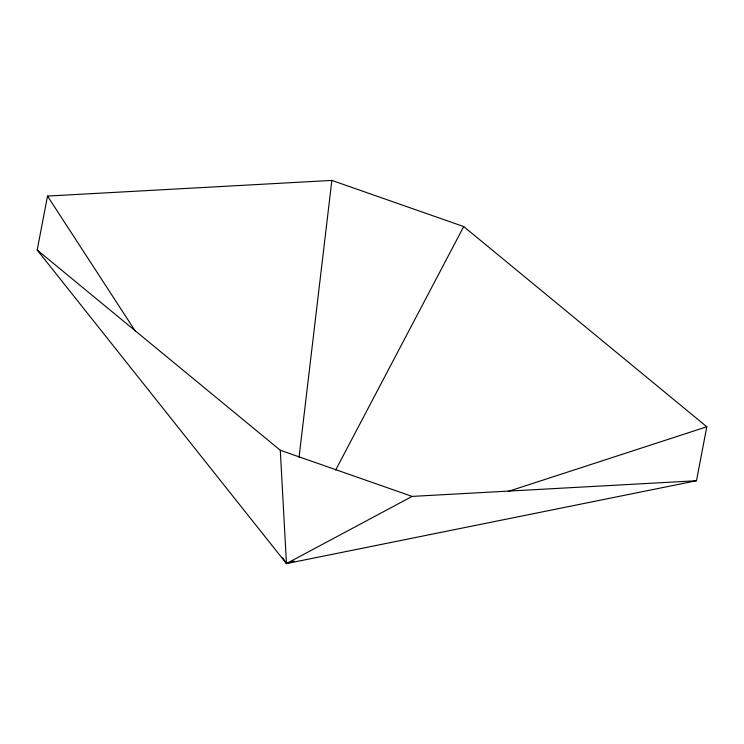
<?xml version="1.0" encoding="UTF-8"?>
<svg xmlns="http://www.w3.org/2000/svg" width="744" height="744" viewBox="0 0 744 744"><rect width="100%" height="100%" fill="white"/><g stroke="black" fill="none" stroke-linecap="round" stroke-linejoin="round"><path stroke-width="1.12" d="M299.042 457.402L331.861 180.411L47.514 196.072L37.2 250.04L286.459 563.589L696.486 480.745L706.8 426.777L463.717 226.557L331.861 180.411M335.637 470.078L463.717 226.557M696.486 480.745L412.139 496.406L286.459 563.589L282.673 557.749M294.187 561.069L286.459 563.589L280.283 450.26L37.2 250.04M508.217 491.412L706.8 426.777M280.283 450.26L412.139 496.406M47.514 196.072L135.38 331.219"/></g></svg>
